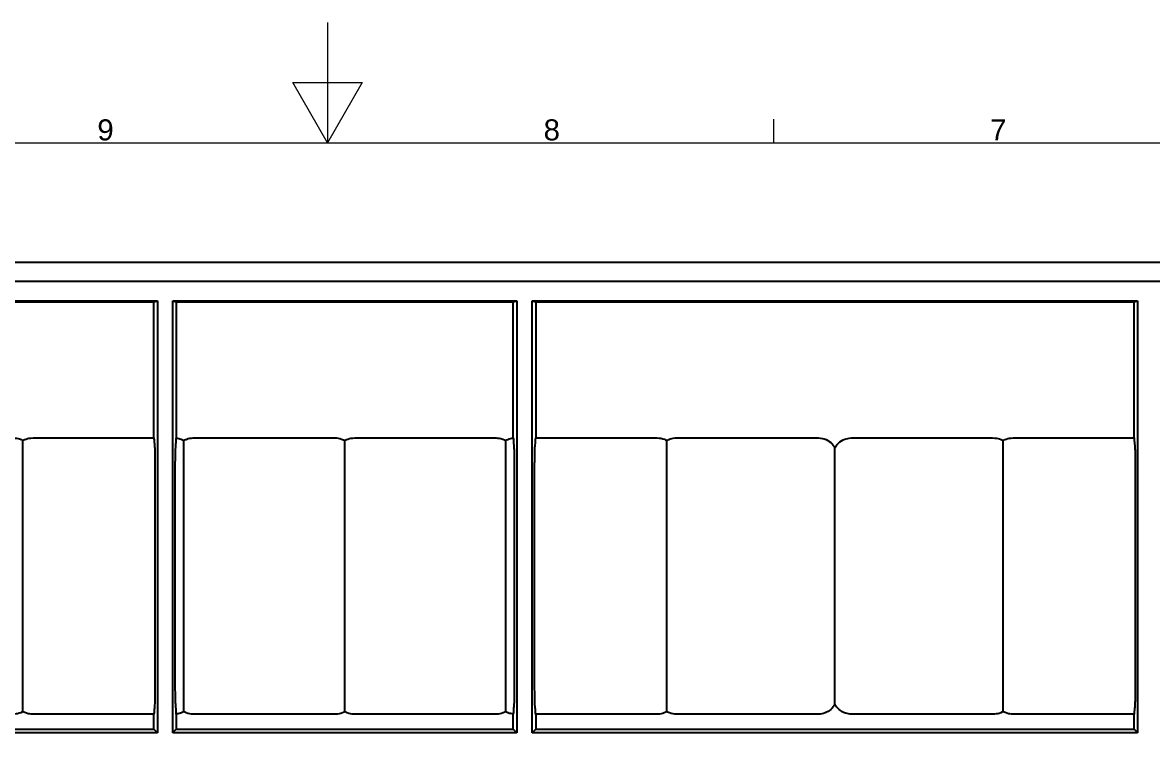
# Model space of a CAD drawing. Header units: millimetres. Extents: x 0 to 1486, y 0 to 1051.
# Drawn here: x 679.7 to 914.8, y 901.9 to 1051.2 of the extents above; entities that cross this region are included whole.
import ezdxf

# ---------------------------------------------------------------- set-up
doc = ezdxf.new("R2010")
doc.units = ezdxf.units.MM
doc.header["$LTSCALE"] = 1.25
for name, color, linetype, lineweight, true_color in [('Sichtbare Kanten(DIN)', 7, 'Continuous', 25, 0x262659), ('Skizziergeometrie(DIN)', 7, 'Continuous', 9, 0x262659), ('Symbole(DIN)', 7, 'Continuous', 15, 0x262659)]:
    doc.layers.add(name, color=color, linetype=linetype, lineweight=lineweight, true_color=true_color)
doc.styles.add('Aktuell-DIN', font='arial.ttf')

# ---------------------------------------------------------------- blocks, each defined once
blk = doc.blocks.new('Ränder Standardrahmen')
at = {"layer": 'Skizziergeometrie(DIN)'}
blk.add_line((668.81, 821), (668.81, 824.9), dxfattribs=at)
at = {"layer": 'Skizziergeometrie(DIN)', "flags": 128}
for points in [[(594.5, 841), (594.5, 821), (588.73, 831), (600.27, 831), (594.5, 821)], [(20, 20), (20, 821), (1169, 821), (1169, 20), (20, 20)]]:
    blk.add_lwpolyline(points, dxfattribs=at)
at = {"layer": 'Symbole(DIN)', "color": 179, "true_color": 0x262659, "char_height": 3.5, "attachment_point": 7, "style": 'Aktuell-DIN'}
for s, insert in [('9', (556.2, 821.34)), ('8', (630.5, 821.34)), ('7', (704.85, 821.4))]:
    blk.add_mtext(s, dxfattribs=dict(at, insert=insert))

msp = doc.modelspace()

# ---------------------------------------------------------------- linework, layer by layer
at = {"layer": 'Sichtbare Kanten(DIN)'}
for p, q in [((191.7053, 1001.3641), (1097.7916, 1001.3641)), ((1067.9811, 997.3641), (221.5158, 997.3641)), ((581.7485, 993.3641), (707.7485, 993.3641)), ((582.4816, 993.1023), (707.0153, 993.1023)), ((707.0153, 993.1023), (707.7485, 993.3641)), ((707.0153, 964.8167), (707.0153, 993.1023)), ((707.7485, 993.3641), (707.7485, 903.4641)), ((710.9485, 903.4641), (710.9485, 993.3641)), ((710.9485, 993.3641), (711.6816, 993.1023)), ((710.9485, 993.3641), (782.5485, 993.3641)), ((711.6816, 993.1023), (711.6816, 964.7833)), ((711.6816, 993.1023), (781.8153, 993.1023)), ((781.8153, 993.1023), (782.5485, 993.3641)), ((781.8153, 964.7804), (781.8153, 993.1023)), ((782.5485, 993.3641), (782.5485, 903.4641)), ((785.7485, 903.4641), (785.7485, 993.3641)), ((785.7485, 993.3641), (786.4816, 993.1023)), ((785.7485, 993.3641), (911.7485, 993.3641)), ((786.4816, 993.1023), (786.4816, 964.8211)), ((786.4816, 993.1023), (911.0153, 993.1023)), ((911.0153, 993.1023), (911.7485, 993.3641)), ((911.0153, 964.8167), (911.0153, 993.1023)), ((911.7485, 993.3641), (911.7485, 903.4641)), ((707.0153, 904.1973), (707.0153, 907.309)), ((711.6816, 907.3451), (711.6816, 904.1973)), ((781.8153, 904.1973), (781.8153, 907.3459)), ((786.4816, 907.3088), (786.4816, 904.1973)), ((911.0153, 904.1973), (911.0153, 907.309)), ((707.7485, 903.4641), (581.7485, 903.4641)), ((582.4816, 904.1973), (707.0153, 904.1973)), ((707.0153, 904.1973), (707.7485, 903.4641)), ((710.9485, 903.4641), (711.6816, 904.1973)), ((782.5485, 903.4641), (710.9485, 903.4641)), ((711.6816, 904.1973), (781.8153, 904.1973)), ((781.8153, 904.1973), (782.5485, 903.4641)), ((785.7485, 903.4641), (786.4816, 904.1973)), ((911.7485, 903.4641), (785.7485, 903.4641)), ((786.4816, 904.1973), (911.0153, 904.1973)), ((911.0153, 904.1973), (911.7485, 903.4641))]:
    msp.add_line(p, q, dxfattribs=at)
for points, knots in [([(644.7443, 962.729), (644.8541, 962.9427), (645.0165, 963.2018), (645.5048, 963.7594), (645.8885, 964.1199), (646.8326, 964.5947), (647.2519, 964.7018), (648.2563, 964.8465), (648.8789, 964.8285), (650.999, 964.7978), (651.9007, 964.8225), (655.4951, 964.8309), (656.5575, 964.8319), (659.305, 964.8334), (662.3019, 964.8357), (669.1284, 964.8309), (670.8832, 964.826), (677.8508, 964.7986), (678.1326, 964.9091), (679.3087, 964.5118), (679.5331, 964.4107), (679.7435, 964.2923)], [11.402795252, 11.402795252, 11.402795252, 11.402795252, 11.424286583, 11.424286583, 11.44661622, 11.44661622, 11.464256947, 11.464256947, 11.490945741, 11.490945741, 11.545702824, 11.545702824, 11.560024562, 11.560024562, 11.596003565, 11.596003565, 11.608452029, 11.608452029, 11.645432704, 11.645432704, 11.654664419, 11.654664419, 11.654664419, 11.654664419]), ([(679.7498, 907.8348), (679.7495, 907.8803), (679.7491, 907.9281), (679.7467, 908.3122), (679.7521, 908.7022), (679.7481, 909.5848), (679.7484, 909.7411), (679.7487, 910.5851), (679.7471, 911.1433), (679.7486, 911.921), (679.7466, 912.2578), (679.7432, 913.0443), (679.7426, 913.4454), (679.7445, 914.4208), (679.7476, 914.8762), (679.7458, 916.6197), (679.7448, 916.9995), (679.7459, 923.9443), (679.7446, 929.8641), (679.7447, 950.5219), (679.7489, 951.6761), (679.7449, 954.1388), (679.7431, 954.6718), (679.741, 955.8536), (679.7413, 956.1693), (679.7466, 957.7269), (679.7457, 958.4068), (679.7431, 959.3689), (679.7427, 959.7099), (679.7491, 960.2716), (679.7539, 960.4768), (679.7567, 961.0179), (679.7461, 961.449), (679.7443, 962.2246), (679.7457, 962.4075), (679.7406, 963.3689), (679.7539, 963.9137), (679.7436, 964.2877), (679.7435, 964.29), (679.7435, 964.2923)], [0.65678027, 0.65678027, 0.65678027, 0.65678027, 0.72894639, 0.72894639, 1.19313966, 1.19313966, 1.79647028, 1.79647028, 2.25589607, 2.25589607, 2.53881511, 2.53881511, 2.84457981, 2.84457981, 3.32821254, 3.32821254, 3.56010223, 3.56010223, 4.8992641, 4.8992641, 8.23325281, 8.23325281, 8.94627978, 8.94627978, 9.5056047, 9.5056047, 10.91849789, 10.91849789, 11.77312085, 11.77312085, 12.4594892, 12.4594892, 13.68709548, 13.68709548, 15.98767614, 15.98767614, 18.40445362, 18.40445362, 18.41957849, 18.41957849, 18.41957849, 18.41957849]), ([(679.7435, 964.2923), (679.7588, 964.3011), (679.7743, 964.3099), (680.1955, 964.5436), (680.6052, 964.6659), (681.5612, 964.8338), (682.1408, 964.8323), (684.3354, 964.8), (685.9137, 964.8205), (690.8099, 964.8399), (695.2482, 964.8289), (697.8205, 964.8271), (698.5237, 964.8341), (703.4604, 964.8302), (705.2378, 964.8181), (707.0153, 964.8167)], [1.924040396, 1.924040396, 1.924040396, 1.924040396, 1.925123706, 1.925123706, 1.953311321, 1.953311321, 1.993579882, 1.993579882, 2.096613172, 2.096613172, 2.313246013, 2.313246013, 2.674037795, 2.674037795, 2.877022923, 2.877022923, 2.877022923, 2.877022923]), ([(707.0153, 964.8167), (707.0316, 964.5779), (707.0479, 964.2699), (707.1201, 963.4018), (707.1544, 963.2777), (707.1957, 962.4236), (707.2064, 962.1173), (707.2198, 961.5106), (707.2267, 961.1435), (707.2384, 959.8822), (707.2399, 959.2385), (707.2411, 958.2483), (707.2401, 957.7528), (707.24, 956.1373), (707.2405, 955.6611), (707.2404, 951.3678), (707.2403, 948.098), (707.2403, 938.6191), (707.2402, 932.4099), (707.2403, 923.2777), (707.2402, 920.3546), (707.2404, 916.343), (707.2401, 915.9505), (707.2399, 913.4866), (707.2425, 912.8997), (707.2304, 911.3487), (707.2243, 910.8636), (707.2091, 910.1263), (707.2008, 909.8511), (707.1784, 909.3032), (707.1644, 909.1076), (707.1299, 908.72), (707.1014, 908.5185), (707.0473, 907.8321), (707.0315, 907.5404), (707.0153, 907.309)], [0.05358512, 0.05358512, 0.05358512, 0.05358512, 0.27207996, 0.27207996, 0.62437611, 0.62437611, 0.7596623, 0.7596623, 0.83579349, 0.83579349, 0.92194893, 0.92194893, 1.05132275, 1.05132275, 1.14969538, 1.14969538, 1.46395563, 1.46395563, 2.06072584, 2.06072584, 2.34166061, 2.34166061, 2.4462852, 2.4462852, 2.78663546, 2.78663546, 2.94993712, 2.94993712, 3.08523028, 3.08523028, 3.27979909, 3.27979909, 3.62080802, 3.62080802, 3.87672665, 3.87672665, 3.87672665, 3.87672665]), ([(711.6816, 907.3451), (711.6786, 907.3952), (711.6754, 907.4523), (711.6625, 907.7031), (711.654, 907.9029), (711.6281, 908.4037), (711.6172, 908.519), (711.5849, 908.9454), (711.5638, 909.2752), (711.535, 909.698), (711.52, 909.9225), (711.5019, 910.455), (711.4936, 910.7434), (711.4795, 911.6844), (711.4751, 912.1738), (711.4701, 913.2314), (711.4702, 913.7874), (711.471, 914.6751), (711.4714, 914.9788), (711.4716, 916.1151), (711.4708, 916.633), (711.4708, 918.0554), (711.4711, 918.5893), (711.4714, 920.1105), (711.4713, 921.3375), (711.4711, 927.4995), (711.4712, 930.5292), (711.4713, 938.3232), (711.4711, 943.0875), (711.4713, 948.8792), (711.4711, 949.9065), (711.4712, 951.4722), (711.4713, 952.0197), (711.4712, 953.079), (711.471, 953.5368), (711.4707, 955.4409), (711.4719, 955.9566), (711.4709, 957.8116), (711.468, 958.7704), (711.4783, 960.3027), (711.4834, 960.7706), (711.4957, 961.4356), (711.5021, 961.6894), (711.5217, 962.1937), (711.5331, 962.384), (711.5726, 962.9974), (711.5867, 963.2017), (711.6226, 963.6713), (711.6292, 963.7645), (711.6543, 964.199), (711.6664, 964.5331), (711.6816, 964.7833)], [0.0519989, 0.0519989, 0.0519989, 0.0519989, 0.08985552, 0.08985552, 0.19521618, 0.19521618, 0.37422055, 0.37422055, 0.56617571, 0.56617571, 0.78774752, 0.78774752, 0.88626397, 0.88626397, 0.96881864, 0.96881864, 1.0626804, 1.0626804, 1.12304496, 1.12304496, 1.2174314, 1.2174314, 1.2745513, 1.2745513, 1.38312236, 1.38312236, 1.48813304, 1.48813304, 1.6532707, 1.6532707, 1.68887806, 1.68887806, 1.70753884, 1.70753884, 1.72505691, 1.72505691, 1.77534703, 1.77534703, 1.83797745, 1.83797745, 1.86633959, 1.86633959, 1.88572185, 1.88572185, 1.9064561, 1.9064561, 1.9563577, 1.9563577, 1.96947296, 1.96947296, 2.00303318, 2.00303318, 2.00303318, 2.00303318]), ([(711.6816, 964.7833), (712.0309, 964.7444), (712.3624, 964.6733), (712.8869, 964.4756), (713.0689, 964.3906), (713.2435, 964.2923)], [0.051670497, 0.051670497, 0.051670497, 0.051670497, 0.163066067, 0.163066067, 0.224711995, 0.224711995, 0.224711995, 0.224711995]), ([(713.2498, 907.8348), (713.2495, 907.8828), (713.249, 907.9336), (713.2467, 908.3229), (713.2522, 908.7142), (713.248, 909.5884), (713.2485, 909.7472), (713.2486, 910.5772), (713.2472, 911.1403), (713.2485, 911.9296), (713.2466, 912.2662), (713.2431, 913.0514), (713.2426, 913.4525), (713.2445, 914.4306), (713.2476, 914.8697), (713.2457, 916.6419), (713.2448, 917.0018), (713.246, 923.9736), (713.2446, 929.8937), (713.2447, 950.6989), (713.2492, 951.6203), (713.2452, 953.9578), (713.2379, 955.4197), (713.2489, 958.1495), (713.2428, 958.873), (713.2439, 959.8766), (713.2479, 960.1427), (713.2548, 960.572), (713.2567, 960.7806), (713.2436, 961.9469), (713.2522, 962.1671), (713.2406, 963.0875), (713.2602, 963.5204), (713.2504, 964.0909), (713.246, 964.2002), (713.2435, 964.2923)], [0.2558523, 0.2558523, 0.2558523, 0.2558523, 0.28402504, 0.28402504, 0.45434451, 0.45434451, 0.67213075, 0.67213075, 0.82599602, 0.82599602, 0.91852312, 0.91852312, 1.01863252, 1.01863252, 1.17660296, 1.17660296, 1.24925939, 1.24925939, 1.65825211, 1.65825211, 2.68658375, 2.68658375, 2.79279292, 2.79279292, 2.86761711, 2.86761711, 2.90925276, 2.90925276, 2.94819496, 2.94819496, 3.07286362, 3.07286362, 3.25453641, 3.25453641, 3.3103209, 3.3103209, 3.3103209, 3.3103209]), ([(713.2435, 964.2923), (713.4758, 964.4259), (713.6846, 964.5109), (714.2899, 964.7217), (714.742, 964.7875), (715.8368, 964.847), (716.9857, 964.8112), (719.3239, 964.8237), (720.8214, 964.8284), (725.6237, 964.8345), (728.5005, 964.8237), (734.8838, 964.8375), (738.3903, 964.8056), (744.315, 964.8304), (744.669, 964.8266), (745.4617, 964.7644), (745.9503, 964.6736), (746.5605, 964.3906), (746.653, 964.3433), (746.7435, 964.2923)], [3.39082308, 3.39082308, 3.39082308, 3.39082308, 3.74277356, 3.74277356, 4.68273908, 4.68273908, 5.94421928, 5.94421928, 7.21988677, 7.21988677, 9.12583752, 9.12583752, 11.44896655, 11.44896655, 13.05112159, 13.05112159, 15.39967461, 15.39967461, 15.82664866, 15.82664866, 15.82664866, 15.82664866]), ([(746.7498, 907.8348), (746.7495, 907.8828), (746.749, 907.9336), (746.7467, 908.3229), (746.7522, 908.7142), (746.748, 909.5884), (746.7485, 909.7472), (746.7486, 910.5772), (746.7472, 911.1403), (746.7485, 911.9296), (746.7466, 912.2662), (746.7431, 913.0514), (746.7426, 913.4525), (746.7445, 914.4306), (746.7476, 914.8697), (746.7457, 916.6419), (746.7448, 917.0018), (746.746, 923.9736), (746.7446, 929.8937), (746.7447, 950.6989), (746.7492, 951.6203), (746.7452, 953.9578), (746.7379, 955.4197), (746.7489, 958.1495), (746.7428, 958.873), (746.7439, 959.8766), (746.7479, 960.1427), (746.7548, 960.572), (746.7567, 960.7806), (746.7436, 961.9469), (746.7522, 962.1671), (746.7406, 963.0875), (746.7602, 963.5204), (746.7504, 964.0909), (746.746, 964.2002), (746.7435, 964.2923)], [0.2558523, 0.2558523, 0.2558523, 0.2558523, 0.28402504, 0.28402504, 0.45434451, 0.45434451, 0.67213075, 0.67213075, 0.82599602, 0.82599602, 0.91852312, 0.91852312, 1.01863252, 1.01863252, 1.17660296, 1.17660296, 1.24925939, 1.24925939, 1.65825211, 1.65825211, 2.68658375, 2.68658375, 2.79279292, 2.79279292, 2.86761711, 2.86761711, 2.90925276, 2.90925276, 2.94819496, 2.94819496, 3.07286362, 3.07286362, 3.25453641, 3.25453641, 3.3103209, 3.3103209, 3.3103209, 3.3103209]), ([(746.7435, 964.2923), (746.7588, 964.3011), (746.7743, 964.3099), (747.1955, 964.5436), (747.6052, 964.6659), (748.5612, 964.8338), (749.1408, 964.8323), (751.3354, 964.8), (752.9137, 964.8205), (757.8099, 964.8399), (762.2482, 964.8289), (766.6477, 964.8259), (770.0822, 964.8281), (776.8625, 964.8077), (777.7954, 964.86), (778.9861, 964.7597), (779.4793, 964.6665), (780.0847, 964.3781), (780.1648, 964.3366), (780.2435, 964.2923)], [1.9240404, 1.9240404, 1.9240404, 1.9240404, 1.92512371, 1.92512371, 1.95331132, 1.95331132, 1.99357988, 1.99357988, 2.09661317, 2.09661317, 2.31324601, 2.31324601, 3.08420493, 3.08420493, 3.83526504, 3.83526504, 4.30737416, 4.30737416, 4.38052215, 4.38052215, 4.38052215, 4.38052215]), ([(780.2498, 907.8348), (780.2495, 907.8828), (780.249, 907.9336), (780.2467, 908.3229), (780.2522, 908.7142), (780.248, 909.5884), (780.2485, 909.7472), (780.2486, 910.5772), (780.2472, 911.1403), (780.2485, 911.9296), (780.2466, 912.2662), (780.2431, 913.0514), (780.2426, 913.4525), (780.2445, 914.4306), (780.2476, 914.8697), (780.2457, 916.6419), (780.2448, 917.0018), (780.246, 923.9736), (780.2446, 929.8937), (780.2447, 950.6989), (780.2492, 951.6203), (780.2452, 953.9578), (780.2379, 955.4197), (780.2489, 958.1495), (780.2428, 958.873), (780.2439, 959.8766), (780.2479, 960.1427), (780.2548, 960.572), (780.2567, 960.7806), (780.2436, 961.9469), (780.2522, 962.1671), (780.2406, 963.0875), (780.2602, 963.5204), (780.2504, 964.0909), (780.246, 964.2002), (780.2435, 964.2923)], [0.2558523, 0.2558523, 0.2558523, 0.2558523, 0.28402504, 0.28402504, 0.45434451, 0.45434451, 0.67213075, 0.67213075, 0.82599602, 0.82599602, 0.91852312, 0.91852312, 1.01863252, 1.01863252, 1.17660296, 1.17660296, 1.24925939, 1.24925939, 1.65825211, 1.65825211, 2.68658375, 2.68658375, 2.79279292, 2.79279292, 2.86761711, 2.86761711, 2.90925276, 2.90925276, 2.94819496, 2.94819496, 3.07286362, 3.07286362, 3.25453641, 3.25453641, 3.3103209, 3.3103209, 3.3103209, 3.3103209]), ([(780.2435, 964.2923), (780.3703, 964.3652), (780.5058, 964.4325), (781.0335, 964.6514), (781.4245, 964.736), (781.8153, 964.7804)], [5.25741589, 5.25741589, 5.25741589, 5.25741589, 5.53828084, 5.53828084, 6.28216809, 6.28216809, 6.28216809, 6.28216809]), ([(781.8153, 964.7804), (781.8325, 964.5152), (781.843, 964.1891), (781.8725, 963.6846), (781.883, 963.5579), (781.9067, 963.2514), (781.917, 963.1016), (781.9566, 962.5255), (781.9743, 962.2567), (782.0006, 961.4983), (782.0067, 961.1711), (782.0155, 960.6031), (782.0191, 960.2241), (782.0255, 959.1885), (782.0263, 958.5109), (782.0264, 956.9005), (782.0252, 956.3734), (782.0263, 953.6798), (782.0258, 952.04), (782.0261, 947.3326), (782.0258, 944.2648), (782.0258, 939.9213), (782.0257, 939.8542), (782.0257, 936.5255), (782.0257, 935.1169), (782.0258, 929.539), (782.0256, 925.628), (782.026, 920.5622), (782.0256, 919.4072), (782.026, 917.94), (782.0262, 917.3952), (782.0258, 916.2003), (782.0251, 915.5788), (782.0264, 913.915), (782.0284, 913.0945), (782.0177, 911.7081), (782.0116, 911.2337), (781.9959, 910.4761), (781.9878, 910.231), (781.9681, 909.7851), (781.9558, 909.6063), (781.9292, 909.217), (781.9161, 909.0146), (781.8799, 908.5097), (781.8695, 908.426), (781.8384, 907.8058), (781.8277, 907.5483), (781.8153, 907.3459)], [0.05702487, 0.05702487, 0.05702487, 0.05702487, 0.32249934, 0.32249934, 0.48068575, 0.48068575, 0.63414539, 0.63414539, 0.91872336, 0.91872336, 1.14170791, 1.14170791, 1.46681384, 1.46681384, 2.01188372, 2.01188372, 3.04523872, 3.04523872, 4.65236499, 4.65236499, 7.65931574, 7.65931574, 8.9097005, 8.9097005, 8.9980562, 8.9980562, 9.20534647, 9.20534647, 9.26656119, 9.26656119, 9.28311335, 9.28311335, 9.30844047, 9.30844047, 9.33623094, 9.33623094, 9.35153063, 9.35153063, 9.36555505, 9.36555505, 9.38337177, 9.38337177, 9.40066511, 9.40066511, 9.43097621, 9.43097621, 9.44934498, 9.44934498, 9.44934498, 9.44934498]), ([(786.4816, 907.3088), (786.4626, 907.5781), (786.4457, 907.9235), (786.3689, 908.781), (786.3325, 908.9312), (786.2899, 910.0184), (786.2818, 910.3866), (786.2694, 911.1025), (786.2642, 911.5714), (786.2573, 912.6185), (786.2565, 913.1613), (786.2566, 914.4726), (786.2569, 915.1383), (786.2565, 917.1647), (786.2568, 918.5254), (786.2566, 921.5078), (786.2566, 923.1296), (786.2566, 925.5326), (786.2566, 927.3463), (786.2566, 935.6613), (786.2565, 941.8658), (786.2568, 950.1449), (786.2568, 952.2195), (786.2567, 955.4536), (786.2572, 955.9171), (786.257, 957.955), (786.255, 958.9135), (786.2645, 960.6412), (786.2707, 961.089), (786.2812, 961.716), (786.289, 962.0278), (786.3107, 962.6751), (786.3238, 962.8903), (786.351, 963.2462), (786.3684, 963.3657), (786.4249, 963.9678), (786.4395, 964.1625), (786.4619, 964.4936), (786.4717, 964.6723), (786.4816, 964.8211)], [0.05452106, 0.05452106, 0.05452106, 0.05452106, 0.31829707, 0.31829707, 0.65936116, 0.65936116, 0.81490778, 0.81490778, 1.01940404, 1.01940404, 1.25946918, 1.25946918, 1.50697463, 1.50697463, 2.01288254, 2.01288254, 2.61583238, 2.61583238, 2.90633654, 2.90633654, 3.7604181, 3.7604181, 4.04598664, 4.04598664, 4.20561136, 4.20561136, 4.48464859, 4.48464859, 4.68537806, 4.68537806, 4.95525864, 4.95525864, 5.361904, 5.361904, 6.0000875, 6.0000875, 6.49876218, 6.49876218, 7.10708932, 7.10708932, 7.10708932, 7.10708932]), ([(786.4816, 964.8211), (787.0857, 964.8224), (787.6897, 964.8259), (788.6866, 964.8292), (789.0877, 964.8299), (793.0008, 964.8357), (794.5695, 964.8223), (800.6577, 964.8345), (803.2509, 964.8328), (808.206, 964.8128), (810.8775, 964.8582), (812.3013, 964.7895), (812.7754, 964.7153), (813.4281, 964.4561), (813.5887, 964.3794), (813.7435, 964.2923)], [0.05000008, 0.05000008, 0.05000008, 0.05000008, 0.23121159, 0.23121159, 0.3490811, 0.3490811, 1.61670694, 1.61670694, 2.55722105, 2.55722105, 3.41387376, 3.41387376, 3.91385551, 3.91385551, 4.08229193, 4.08229193, 4.08229193, 4.08229193]), ([(813.7498, 907.8348), (813.7495, 907.8828), (813.749, 907.9336), (813.7467, 908.3229), (813.7522, 908.7142), (813.748, 909.5884), (813.7485, 909.7472), (813.7486, 910.5772), (813.7472, 911.1403), (813.7485, 911.9296), (813.7466, 912.2662), (813.7431, 913.0514), (813.7426, 913.4525), (813.7445, 914.4306), (813.7476, 914.8697), (813.7457, 916.6419), (813.7448, 917.0018), (813.746, 923.9736), (813.7446, 929.8937), (813.7447, 950.6989), (813.7492, 951.6203), (813.7452, 953.9578), (813.7379, 955.4197), (813.7489, 958.1495), (813.7428, 958.873), (813.7439, 959.8766), (813.7479, 960.1427), (813.7548, 960.572), (813.7567, 960.7806), (813.7436, 961.9469), (813.7522, 962.1671), (813.7406, 963.0875), (813.7602, 963.5204), (813.7504, 964.0909), (813.746, 964.2002), (813.7435, 964.2923)], [0.2558523, 0.2558523, 0.2558523, 0.2558523, 0.28402504, 0.28402504, 0.45434451, 0.45434451, 0.67213075, 0.67213075, 0.82599602, 0.82599602, 0.91852312, 0.91852312, 1.01863252, 1.01863252, 1.17660296, 1.17660296, 1.24925939, 1.24925939, 1.65825211, 1.65825211, 2.68658375, 2.68658375, 2.79279292, 2.79279292, 2.86761711, 2.86761711, 2.90925276, 2.90925276, 2.94819496, 2.94819496, 3.07286362, 3.07286362, 3.25453641, 3.25453641, 3.3103209, 3.3103209, 3.3103209, 3.3103209]), ([(813.7435, 964.2923), (813.7824, 964.3147), (813.8221, 964.3365), (814.2766, 964.5748), (814.6927, 964.6879), (815.6759, 964.842), (816.2817, 964.8306), (818.7874, 964.7917), (820.6342, 964.826), (823.2133, 964.8311), (824.1241, 964.8321), (828.0699, 964.8337), (829.5704, 964.8288), (833.5086, 964.8252), (836.9373, 964.83), (843.0814, 964.8089), (844.2564, 964.8334), (845.4786, 964.8185), (846.0004, 964.7788), (847.0432, 964.4379), (847.4999, 964.1728), (848.326, 963.4624), (848.5782, 963.0608), (848.7317, 962.7548), (848.738, 962.7419), (848.7443, 962.729)], [3.10748141, 3.10748141, 3.10748141, 3.10748141, 3.11868066, 3.11868066, 3.23263626, 3.23263626, 3.40167352, 3.40167352, 3.87507102, 3.87507102, 4.06283996, 4.06283996, 4.66314199, 4.66314199, 8.70212829, 8.70212829, 11.90094827, 11.90094827, 14.81789667, 14.81789667, 17.56485304, 17.56485304, 20.8683665, 20.8683665, 21.01377959, 21.01377959, 21.01377959, 21.01377959]), ([(848.7443, 962.729), (848.9223, 963.0753), (849.1311, 963.3385), (849.5686, 963.8207), (849.9578, 964.1684), (850.906, 964.619), (851.3298, 964.719), (852.37, 964.8518), (853.0221, 964.824), (854.7165, 964.8057), (855.8648, 964.8247), (862.6405, 964.8356), (865.9991, 964.827), (873.411, 964.8376), (876.3198, 964.8135), (881.4109, 964.8276), (881.9404, 964.8336), (882.743, 964.6959), (883.2173, 964.5885), (883.7435, 964.2923)], [28.07340102, 28.07340102, 28.07340102, 28.07340102, 28.83081287, 28.83081287, 29.99541264, 29.99541264, 30.92014978, 30.92014978, 32.356359, 32.356359, 34.19960825, 34.19960825, 36.01129021, 36.01129021, 38.19773351, 38.19773351, 39.0137997, 39.0137997, 39.43877394, 39.43877394, 39.43877394, 39.43877394]), ([(883.7498, 907.8348), (883.7495, 907.8803), (883.7491, 907.9281), (883.7467, 908.3122), (883.7521, 908.7022), (883.7481, 909.5848), (883.7484, 909.7411), (883.7487, 910.5851), (883.7471, 911.1433), (883.7486, 911.921), (883.7466, 912.2578), (883.7432, 913.0443), (883.7426, 913.4454), (883.7445, 914.4208), (883.7476, 914.8762), (883.7458, 916.6197), (883.7448, 916.9995), (883.7459, 923.9443), (883.7446, 929.8641), (883.7447, 950.5219), (883.7489, 951.6761), (883.7449, 954.1388), (883.7431, 954.6718), (883.741, 955.8536), (883.7413, 956.1693), (883.7466, 957.7269), (883.7457, 958.4068), (883.7431, 959.3689), (883.7427, 959.7099), (883.7491, 960.2716), (883.7539, 960.4768), (883.7567, 961.0179), (883.7461, 961.449), (883.7443, 962.2246), (883.7457, 962.4075), (883.7406, 963.3689), (883.7539, 963.9137), (883.7436, 964.2877), (883.7435, 964.29), (883.7435, 964.2923)], [0.65678027, 0.65678027, 0.65678027, 0.65678027, 0.72894639, 0.72894639, 1.19313966, 1.19313966, 1.79647028, 1.79647028, 2.25589607, 2.25589607, 2.53881511, 2.53881511, 2.84457981, 2.84457981, 3.32821254, 3.32821254, 3.56010223, 3.56010223, 4.8992641, 4.8992641, 8.23325281, 8.23325281, 8.94627978, 8.94627978, 9.5056047, 9.5056047, 10.91849789, 10.91849789, 11.77312085, 11.77312085, 12.4594892, 12.4594892, 13.68709548, 13.68709548, 15.98767614, 15.98767614, 18.40445362, 18.40445362, 18.41957849, 18.41957849, 18.41957849, 18.41957849]), ([(883.7435, 964.2923), (883.7588, 964.3011), (883.7743, 964.3099), (884.1955, 964.5436), (884.6052, 964.6659), (885.5612, 964.8338), (886.1408, 964.8323), (888.3354, 964.8), (889.9137, 964.8205), (894.8099, 964.8399), (899.2482, 964.8289), (901.8205, 964.8271), (902.5237, 964.8341), (907.4604, 964.8302), (909.2378, 964.8181), (911.0153, 964.8167)], [1.924040396, 1.924040396, 1.924040396, 1.924040396, 1.925123706, 1.925123706, 1.953311321, 1.953311321, 1.993579882, 1.993579882, 2.096613172, 2.096613172, 2.313246013, 2.313246013, 2.674037795, 2.674037795, 2.877022923, 2.877022923, 2.877022923, 2.877022923]), ([(911.0153, 964.8167), (911.0316, 964.5779), (911.0479, 964.2699), (911.1201, 963.4018), (911.1544, 963.2777), (911.1957, 962.4236), (911.2064, 962.1173), (911.2198, 961.5106), (911.2267, 961.1435), (911.2384, 959.8822), (911.2399, 959.2385), (911.2411, 958.2483), (911.2401, 957.7528), (911.24, 956.1373), (911.2405, 955.6611), (911.2404, 951.3678), (911.2403, 948.098), (911.2403, 938.6191), (911.2402, 932.4099), (911.2403, 923.2777), (911.2402, 920.3546), (911.2404, 916.343), (911.2401, 915.9505), (911.2399, 913.4866), (911.2425, 912.8997), (911.2304, 911.3487), (911.2243, 910.8636), (911.2091, 910.1263), (911.2008, 909.8511), (911.1784, 909.3032), (911.1644, 909.1076), (911.1299, 908.72), (911.1014, 908.5185), (911.0473, 907.8321), (911.0315, 907.5404), (911.0153, 907.309)], [0.05358512, 0.05358512, 0.05358512, 0.05358512, 0.27207996, 0.27207996, 0.62437611, 0.62437611, 0.7596623, 0.7596623, 0.83579349, 0.83579349, 0.92194893, 0.92194893, 1.05132275, 1.05132275, 1.14969538, 1.14969538, 1.46395563, 1.46395563, 2.06072584, 2.06072584, 2.34166061, 2.34166061, 2.4462852, 2.4462852, 2.78663546, 2.78663546, 2.94993712, 2.94993712, 3.08523028, 3.08523028, 3.27979909, 3.27979909, 3.62080802, 3.62080802, 3.87672665, 3.87672665, 3.87672665, 3.87672665]), ([(848.7481, 909.408), (848.7479, 909.4462), (848.7477, 909.4865), (848.7464, 909.711), (848.7444, 910.0065), (848.7468, 910.8953), (848.7483, 911.3103), (848.7484, 911.8012), (848.7478, 912.0289), (848.7457, 912.9718), (848.7465, 913.3955), (848.7481, 917.6133), (848.7474, 918.7967), (848.7471, 921.4613), (848.7471, 922.8188), (848.7474, 928.95), (848.7476, 931.7068), (848.7484, 943.1074), (848.746, 944.7151), (848.7431, 952.9556), (848.7501, 954.4771), (848.7513, 957.0775), (848.7485, 958.3615), (848.7409, 959.4984), (848.7406, 960.1376), (848.7494, 961.1477), (848.7508, 961.5295), (848.7472, 962.1333), (848.7427, 962.448), (848.7443, 962.729)], [0.30958599, 0.30958599, 0.30958599, 0.30958599, 0.32568175, 0.32568175, 0.39410287, 0.39410287, 0.45988279, 0.45988279, 0.50387495, 0.50387495, 0.57530968, 0.57530968, 0.69730673, 0.69730673, 0.84478454, 0.84478454, 0.9265462, 0.9265462, 1.1564933, 1.1564933, 1.32906241, 1.32906241, 1.45556943, 1.45556943, 1.48615552, 1.48615552, 1.50534524, 1.50534524, 1.51898771, 1.51898771, 1.51898771, 1.51898771]), ([(679.7498, 907.8348), (679.7308, 907.8241), (679.7118, 907.8135), (679.1939, 907.5318), (678.7321, 907.4222), (677.9081, 907.3021), (677.4228, 907.2941), (674.4711, 907.3002), (672.4284, 907.3082), (668.9631, 907.2981), (667.5405, 907.2966), (664.2737, 907.2955), (662.4295, 907.2976), (657.1323, 907.2942), (653.6793, 907.305), (648.5316, 907.2924), (648.0524, 907.306), (647.2675, 907.4253), (646.7437, 907.5435), (645.8202, 908.0865), (645.4308, 908.3959), (644.9818, 908.9909), (644.8595, 909.1816), (644.7481, 909.408)], [3.21426109, 3.21426109, 3.21426109, 3.21426109, 3.22717303, 3.22717303, 3.56419553, 3.56419553, 3.97200251, 3.97200251, 4.88847851, 4.88847851, 5.52673094, 5.52673094, 6.35413444, 6.35413444, 7.90334958, 7.90334958, 8.66366831, 8.66366831, 9.28077615, 9.28077615, 9.68320988, 9.68320988, 9.83342276, 9.83342276, 9.83342276, 9.83342276]), ([(707.0153, 907.309), (705.7524, 907.3108), (704.8078, 907.3041), (701.9411, 907.2974), (700.8272, 907.2916), (694.8202, 907.3046), (691.5315, 907.2969), (686.7071, 907.3101), (685.1713, 907.2996), (682.0615, 907.293), (681.5857, 907.3034), (680.7945, 907.4194), (680.2904, 907.5309), (679.7498, 907.8348)], [0.0520202, 0.0520202, 0.0520202, 0.0520202, 0.46076703, 0.46076703, 0.71254186, 0.71254186, 1.01715625, 1.01715625, 1.15940668, 1.15940668, 1.30519404, 1.30519404, 1.42123543, 1.42123543, 1.42123543, 1.42123543]), ([(713.2498, 907.8348), (713.1794, 907.795), (713.1078, 907.7574), (712.6783, 907.5486), (712.3563, 907.46), (711.9555, 907.3807), (711.8189, 907.3604), (711.6816, 907.3451)], [1.862514233, 1.862514233, 1.862514233, 1.862514233, 1.886393163, 1.886393163, 2.003841343, 2.003841343, 2.064387779, 2.064387779, 2.064387779, 2.064387779]), ([(746.7498, 907.8348), (746.6945, 907.8035), (746.6385, 907.7736), (746.1161, 907.511), (745.6707, 907.4052), (744.7983, 907.2972), (744.3014, 907.2931), (741.7039, 907.302), (740.1513, 907.3105), (735.3099, 907.296), (732.021, 907.3064), (728.452, 907.2978), (726.7875, 907.2953), (722.4827, 907.302), (721.207, 907.3088), (717.4214, 907.3108), (716.0264, 907.27), (714.693, 907.3408), (714.2169, 907.4162), (713.5686, 907.6699), (713.4061, 907.7469), (713.2498, 907.8348)], [2.59723533, 2.59723533, 2.59723533, 2.59723533, 2.64480906, 2.64480906, 3.03629151, 3.03629151, 3.45143089, 3.45143089, 4.06823485, 4.06823485, 5.37484974, 5.37484974, 5.48611659, 5.48611659, 5.58711723, 5.58711723, 5.83252887, 5.83252887, 5.9940163, 5.9940163, 6.05017196, 6.05017196, 6.05017196, 6.05017196]), ([(780.2498, 907.8348), (780.1794, 907.795), (780.1078, 907.7574), (779.5761, 907.499), (779.1353, 907.397), (778.2541, 907.296), (777.7595, 907.2928), (775.0832, 907.3031), (773.5342, 907.3101), (768.6988, 907.2957), (765.4124, 907.3062), (761.9271, 907.2978), (761.7795, 907.2974), (758.5207, 907.2912), (754.8371, 907.3145), (750.2306, 907.3005), (748.7125, 907.249), (747.4365, 907.5025), (747.0629, 907.6588), (746.7498, 907.8348)], [1.86251423, 1.86251423, 1.86251423, 1.86251423, 1.88639316, 1.88639316, 2.03746623, 2.03746623, 2.19089468, 2.19089468, 2.40174935, 2.40174935, 2.84908133, 2.84908133, 2.87616394, 2.87616394, 3.36164115, 3.36164115, 4.03703082, 4.03703082, 4.4371412, 4.4371412, 4.4371412, 4.4371412]), ([(781.8153, 907.3459), (781.4655, 907.3857), (781.1344, 907.456), (780.6107, 907.6502), (780.4263, 907.7356), (780.2498, 907.8348)], [0.051664638, 0.051664638, 0.051664638, 0.051664638, 0.163226879, 0.163226879, 0.226922299, 0.226922299, 0.226922299, 0.226922299]), ([(813.7498, 907.8348), (813.6945, 907.8035), (813.6385, 907.7736), (813.1161, 907.511), (812.6707, 907.4052), (811.7983, 907.2972), (811.3014, 907.2931), (808.7039, 907.302), (807.1513, 907.3105), (802.3099, 907.296), (799.021, 907.3064), (794.954, 907.2967), (794.1759, 907.2961), (791.0924, 907.2984), (788.787, 907.3148), (786.4816, 907.3088)], [2.59723533, 2.59723533, 2.59723533, 2.59723533, 2.64480906, 2.64480906, 3.03629151, 3.03629151, 3.45143089, 3.45143089, 4.06823485, 4.06823485, 5.37484974, 5.37484974, 5.68396869, 5.68396869, 6.59985941, 6.59985941, 6.59985941, 6.59985941]), ([(848.7481, 909.408), (848.7361, 909.3833), (848.7237, 909.3586), (848.5638, 909.048), (848.3157, 908.6589), (847.5359, 907.98), (847.1296, 907.7381), (846.2705, 907.4189), (845.8399, 907.3466), (844.9015, 907.2897), (844.3164, 907.2923), (842.1258, 907.3048), (840.495, 907.3087), (833.5574, 907.2911), (828.3257, 907.2961), (826.7204, 907.2967), (825.5183, 907.2978), (822.6062, 907.3034), (820.5967, 907.3143), (816.1656, 907.284), (815.7086, 907.3061), (814.9492, 907.3818), (814.4508, 907.4818), (813.8682, 907.7702), (813.8086, 907.8017), (813.7498, 907.8348)], [222.97979018, 222.97979018, 222.97979018, 222.97979018, 223.46923057, 223.46923057, 229.13959722, 229.13959722, 233.6928844, 233.6928844, 238.17646655, 238.17646655, 242.24667135, 242.24667135, 243.02329412, 243.02329412, 243.88762551, 243.88762551, 244.5926847, 244.5926847, 246.16254697, 246.16254697, 248.05434172, 248.05434172, 250.76359635, 250.76359635, 251.0768602, 251.0768602, 251.0768602, 251.0768602]), ([(883.7498, 907.8348), (883.7165, 907.816), (883.683, 907.7976), (883.1649, 907.5244), (882.7096, 907.4154), (881.8632, 907.3), (881.3761, 907.2935), (878.369, 907.3018), (876.3298, 907.3079), (871.4739, 907.2939), (871.0272, 907.2963), (868.1829, 907.2957), (866.3388, 907.2973), (860.3447, 907.2944), (858.2697, 907.305), (852.5464, 907.293), (852.0451, 907.3031), (851.2385, 907.4329), (850.7116, 907.5546), (849.7882, 908.1107), (849.403, 908.4234), (848.9688, 909.0119), (848.8541, 909.1926), (848.7481, 909.408)], [3.17048467, 3.17048467, 3.17048467, 3.17048467, 3.19200884, 3.19200884, 3.50059197, 3.50059197, 3.84965488, 3.84965488, 4.58505391, 4.58505391, 5.60085216, 5.60085216, 7.47369425, 7.47369425, 11.68836295, 11.68836295, 13.28628064, 13.28628064, 14.44248715, 14.44248715, 15.18592501, 15.18592501, 15.44531357, 15.44531357, 15.44531357, 15.44531357]), ([(911.0153, 907.309), (909.7524, 907.3108), (908.8078, 907.3041), (905.9411, 907.2974), (904.8272, 907.2916), (898.8202, 907.3046), (895.5315, 907.2969), (890.7071, 907.3101), (889.1713, 907.2996), (886.0615, 907.293), (885.5857, 907.3034), (884.7945, 907.4194), (884.2904, 907.5309), (883.7498, 907.8348)], [0.0520202, 0.0520202, 0.0520202, 0.0520202, 0.46076703, 0.46076703, 0.71254186, 0.71254186, 1.01715625, 1.01715625, 1.15940668, 1.15940668, 1.30519404, 1.30519404, 1.42123543, 1.42123543, 1.42123543, 1.42123543])]:
    msp.add_open_spline(points, degree=3, knots=knots, dxfattribs=at)

# ---------------------------------------------------------------- block references
at = {"xscale": 1.25, "yscale": 1.25, "zscale": 1.25}
msp.add_blockref('Ränder Standardrahmen', (0, 0), dxfattribs=at)

doc.saveas('drawing.dxf')
